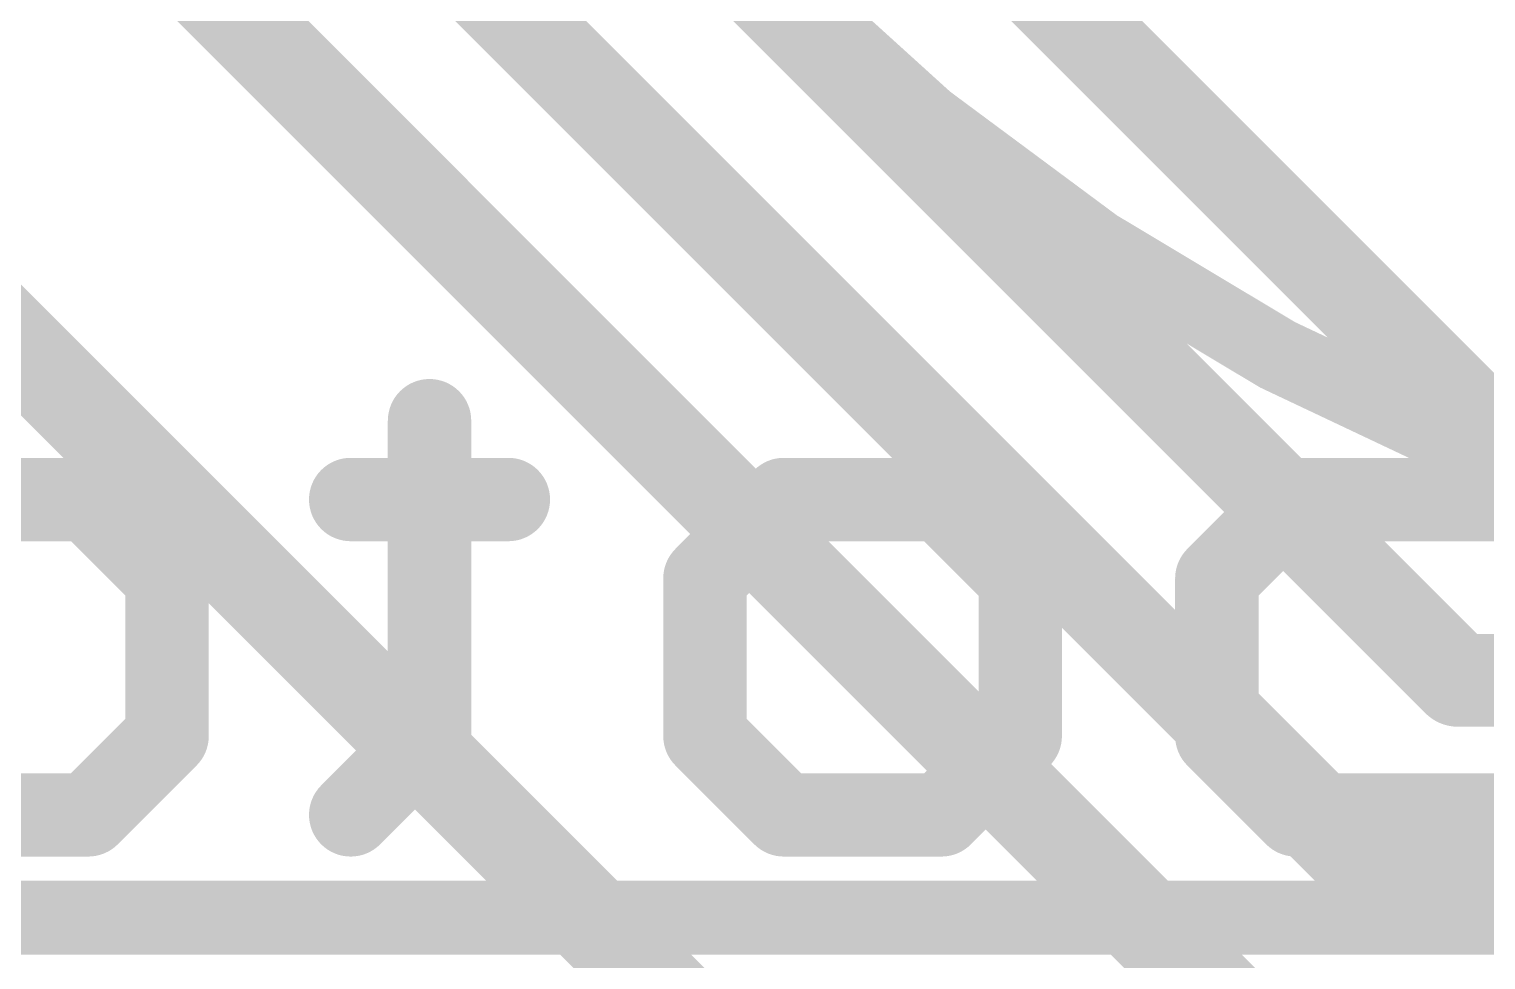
# Model space of a CAD drawing. Extents: x -5.1 to 50.9, y -12.7 to 61.1.
# Drawn here: x 19.197 to 23.19, y 31.238 to 33.789 of the extents above; entities that cross this region are included whole.
import ezdxf

# ---------------------------------------------------------------- set-up
doc = ezdxf.new("R2010")
doc.units = 0
for name, color, linetype in [('16', 132, 'CONTINUOUS'), ('22', 53, 'CONTINUOUS'), ('51', 53, 'CONTINUOUS')]:
    doc.layers.add(name, color=color, linetype=linetype)

msp = doc.modelspace()

# ---------------------------------------------------------------- linework, layer by layer
at = {"layer": '16', "const_width": 0.254}
for points in [[(23.368, 32.512), (16.256, 39.624)], [(23.114, 32.004), (15.748, 39.37)], [(22.86, 31.496), (15.24, 39.116)], [(22.733, 30.861), (14.732, 38.862)], [(14.224, 37.86), (22.86, 29.224)], [(23.114, 32.004), (30.226, 32.004)], [(22.86, 31.496), (29.464, 31.496)]]:
    msp.add_lwpolyline(points, dxfattribs=at)
at = {"layer": '16', "const_width": 0.127}
for points in [[(23.114, 32.0675, 1), (23.114, 31.9405)], [(23.0691, 31.9591, 1), (23.1589, 32.0489)], [(22.86, 31.5595, 1), (22.86, 31.4325)], [(22.8151, 31.4511, 1), (22.9049, 31.5409)]]:
    msp.add_lwpolyline(points, format="xyb", dxfattribs=at)
at = {"layer": '22', "const_width": 0.2286}
for points in [[(20.2943, 32.7159), (20.2943, 31.8516)], [(18.9266, 32.4998), (19.3588, 32.4998)], [(19.3588, 32.4998), (19.5749, 32.2838)], [(20.5104, 32.4998), (20.0782, 32.4998)], [(21.0493, 32.2838), (21.2654, 32.4998)], [(21.2654, 32.4998), (21.6976, 32.4998)], [(21.6976, 32.4998), (21.9137, 32.2838)], [(22.4526, 32.2838), (22.6687, 32.4998)], [(22.6687, 32.4998), (23.317, 32.4998)], [(19.5749, 32.2838), (19.5749, 31.8516)], [(21.0493, 31.8516), (21.0493, 32.2838)], [(21.9137, 32.2838), (21.9137, 31.8516)], [(22.4526, 31.8516), (22.4526, 32.2838)], [(19.5749, 31.8516), (19.3588, 31.6355)], [(20.2943, 31.8516), (20.0782, 31.6355)], [(21.2654, 31.6355), (21.0493, 31.8516)], [(21.9137, 31.8516), (21.6976, 31.6355)], [(22.6687, 31.6355), (22.4526, 31.8516)], [(19.3588, 31.6355), (18.9266, 31.6355)], [(21.6976, 31.6355), (21.2654, 31.6355)], [(23.317, 31.6355), (22.6687, 31.6355)]]:
    msp.add_lwpolyline(points, dxfattribs=at)
at = {"layer": '22', "const_width": 0.1143}
for points in [[(20.3515, 32.7159, 1), (20.2372, 32.7159)], [(19.3992, 32.5402, 1), (19.3184, 32.4594)], [(19.3588, 32.4427, 1), (19.3588, 32.557)], [(20.0782, 32.557, 1), (20.0782, 32.4427)], [(20.5104, 32.4427, 1), (20.5104, 32.557)], [(21.2654, 32.557, 1), (21.2654, 32.4427)], [(21.3058, 32.4594, 1), (21.225, 32.5402)], [(21.738, 32.5402, 1), (21.6572, 32.4594)], [(21.6976, 32.4427, 1), (21.6976, 32.557)], [(22.6687, 32.557, 1), (22.6687, 32.4427)], [(22.7091, 32.4594, 1), (22.6283, 32.5402)], [(19.632, 32.2838, 1), (19.5177, 32.2838)], [(21.1065, 32.2838, 1), (20.9922, 32.2838)], [(21.9708, 32.2838, 1), (21.8565, 32.2838)], [(22.5098, 32.2838, 1), (22.3955, 32.2838)], [(19.5345, 32.2433, 1), (19.6153, 32.3242)], [(21.0089, 32.3242, 1), (21.0897, 32.2433)], [(21.8733, 32.2433, 1), (21.9541, 32.3242)], [(22.4122, 32.3242, 1), (22.493, 32.2433)], [(19.6153, 31.8112, 1), (19.5345, 31.892)], [(20.3347, 31.8112, 1), (20.2539, 31.892)], [(21.0897, 31.892, 1), (21.0089, 31.8112)], [(21.9541, 31.8112, 1), (21.8733, 31.892)], [(22.493, 31.892, 1), (22.4122, 31.8112)], [(19.5177, 31.8516, 1), (19.632, 31.8516)], [(20.2372, 31.8516, 1), (20.3515, 31.8516)], [(20.9922, 31.8516, 1), (21.1065, 31.8516)], [(21.8565, 31.8516, 1), (21.9708, 31.8516)], [(22.3955, 31.8516, 1), (22.5098, 31.8516)], [(19.3588, 31.5784, 1), (19.3588, 31.6927)], [(21.2654, 31.6927, 1), (21.2654, 31.5784)], [(21.6976, 31.5784, 1), (21.6976, 31.6927)], [(22.6687, 31.6927, 1), (22.6687, 31.5784)], [(19.3184, 31.6759, 1), (19.3992, 31.5951)], [(20.0378, 31.6759, 1), (20.1186, 31.5951)], [(21.225, 31.5951, 1), (21.3058, 31.6759)], [(21.6572, 31.6759, 1), (21.738, 31.5951)], [(22.6283, 31.5951, 1), (22.7091, 31.6759)]]:
    msp.add_lwpolyline(points, format="xyb", dxfattribs=at)
at = {"layer": '51', "const_width": 0.2032}
msp.add_lwpolyline([(25.4, 32.2, 1), (25.4, 44, 1), (25.4, 32.2)], format="xyb", dxfattribs=at)
msp.add_lwpolyline([(5.4, 31.354), (45.4, 31.354)], dxfattribs=at)

doc.saveas('drawing.dxf')
